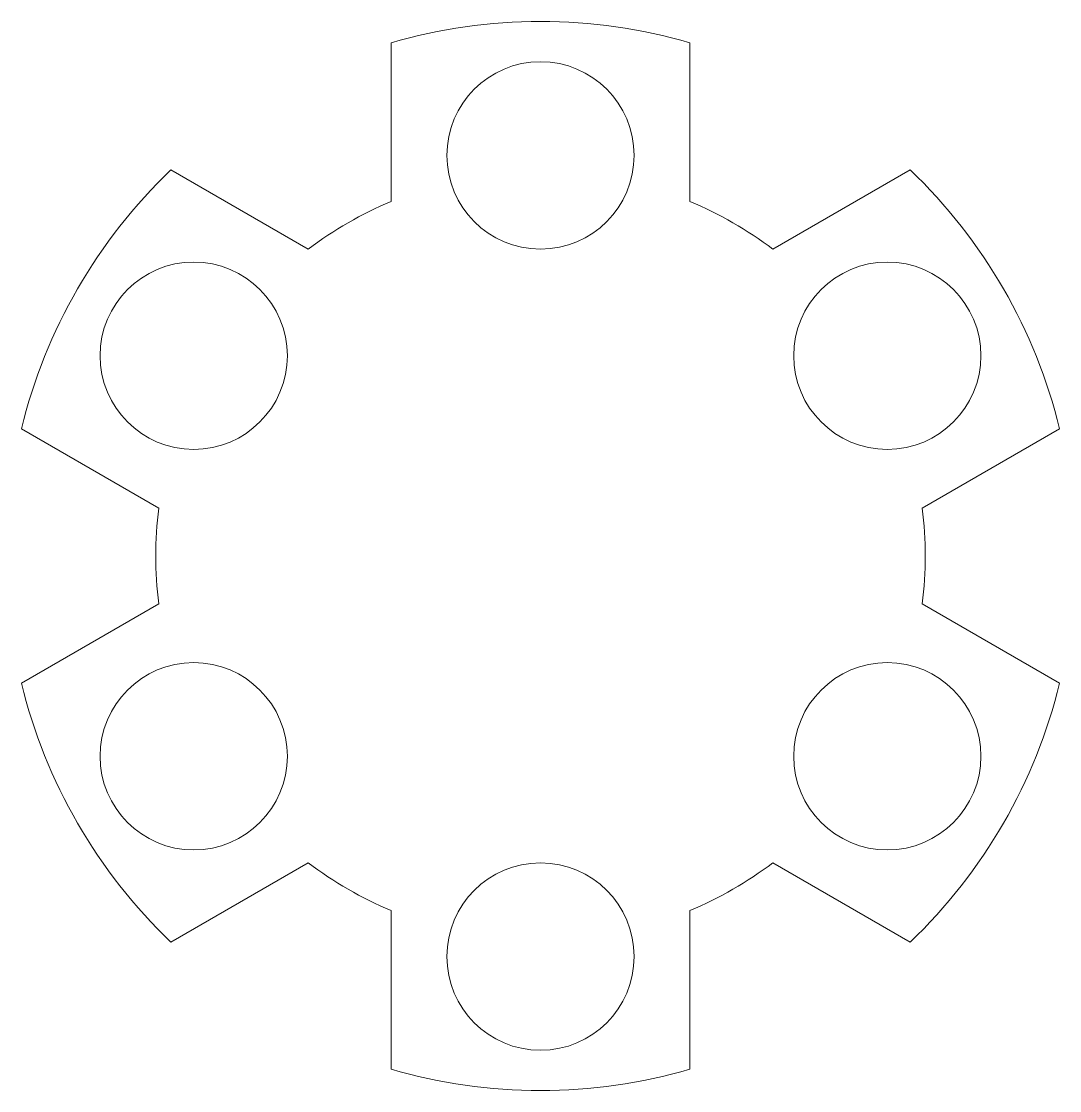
# Model space of a CAD drawing. Header units: inches. Extents: x 1.32 to 3.75, y 5.1 to 7.6.
import ezdxf

# ---------------------------------------------------------------- set-up
doc = ezdxf.new("R2010")
doc.units = ezdxf.units.IN
doc.header["$MEASUREMENT"] = 0

msp = doc.modelspace()

# ---------------------------------------------------------------- linework, layer by layer
at = {"color": 7, "linetype": 'Continuous', "lineweight": 15}
for p, q in [((2.186, 7.5525), (2.186, 7.1816)), ((2.8851, 7.1816), (2.8851, 7.5525)), ((1.9922, 7.0697), (1.671, 7.2552)), ((3.4001, 7.2552), (3.0789, 7.0697)), ((1.3215, 6.6497), (1.6427, 6.4643)), ((3.4285, 6.4643), (3.7497, 6.6497)), ((1.6427, 6.2405), (1.3215, 6.055)), ((3.7497, 6.055), (3.4285, 6.2405)), ((1.671, 5.4496), (1.9922, 5.6351)), ((3.0789, 5.6351), (3.4001, 5.4496)), ((2.186, 5.5232), (2.186, 5.1523)), ((2.8851, 5.1523), (2.8851, 5.5232))]:
    msp.add_line(p, q, dxfattribs=at)
for centre in [(2.5356, 7.289), (1.7245, 6.8207), (3.3467, 6.8207), (1.7245, 5.8841), (3.3467, 5.8841), (2.5356, 5.4158)]:
    msp.add_circle(centre, 0.219, dxfattribs=at)
for radius, start, end in [(1.25, 73.7609, 106.2391), (1.25, 133.7609, 166.2391), (1.25, 13.7609, 46.2391), (0.8999, 112.8583, 127.1417), (0.8999, 52.8583, 67.1417), (0.8999, 172.8583, 187.1417), (0.8999, 352.8583, 7.1417), (1.25, 193.7609, 226.2391), (1.25, 313.7609, 346.2391), (0.8999, 232.8583, 247.1417), (0.8999, 292.8583, 307.1417), (1.25, 253.7609, 286.2391)]:
    msp.add_arc((2.5356, 6.3524), radius, start, end, dxfattribs=at)

doc.saveas('drawing.dxf')
